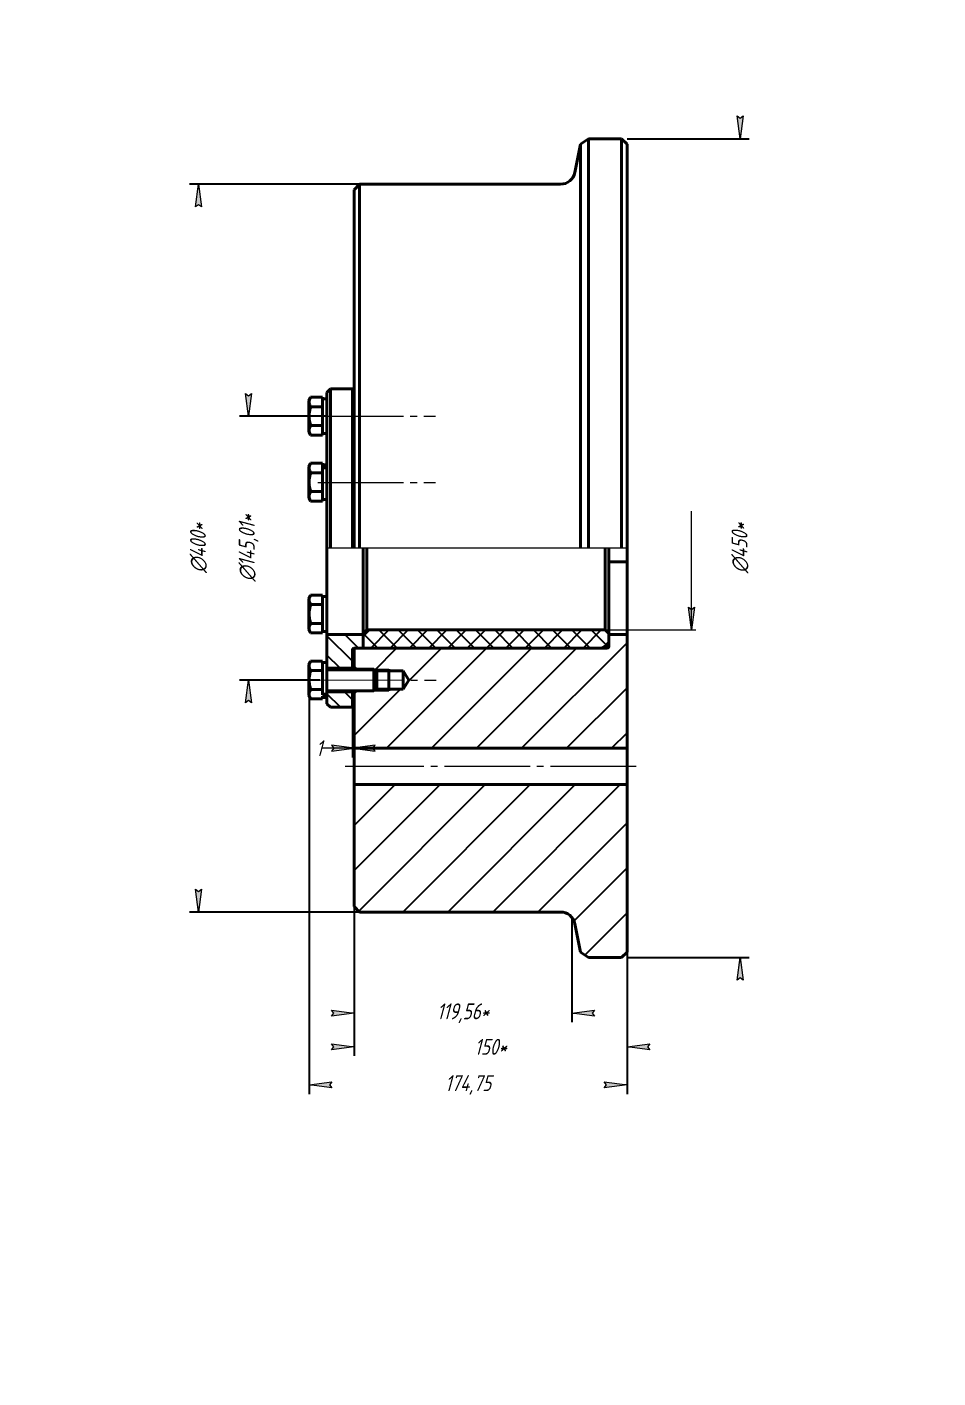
# Model space of a CAD drawing. Header units: millimetres. Extents: x 0 to 420, y 0 to 297.
# Drawn here: x 0 to 200.3, y 0 to 297 of the extents above; entities that cross this region are included whole.
import ezdxf

# ---------------------------------------------------------------- set-up
doc = ezdxf.new("R2010")
doc.units = ezdxf.units.MM
for name, pattern in [('K5LT_AXLED', [23.33904647827148, 18.83904647827148, -1.5, 1.5, -1.5]), ('K5LT_BASIC', [0]), ('K5LT_THIN', [0]), ('K5LT_THIN_INCLUDED_TO_HATCHING', [0])]:
    doc.linetypes.add(name, pattern=pattern)
doc.layers.add('Системный слой', color=7, linetype='Continuous')
doc.styles.add('KDIMTEXTSTYLE', font='GOST_AU.SHX', dxfattribs={"width": 0.96, "oblique": 15, "height": 5})
doc.dimstyles.new('KDIMSTYLE (0.40)', dxfattribs={"dimtxt": 5, "dimasz": 1, "dimexe": 2, "dimexo": 0.0625, "dimgap": 1, "dimtad": 1, "dimlfac": 2.5, "dimtxsty": 'KDIMTEXTSTYLE', "dimsah": 1, "dimcen": 0.09, "dimdle": 1, "dimadec": 0, "dimazin": 0, "dimtfac": 0.667, "dimtmove": 0, "dimatfit": 3, "dimfxl": 1, "dimtvp": 1, "dimtolj": 1, "dimtzin": 0, "dimarcsym": 0})

# ---------------------------------------------------------------- blocks, each defined once
blk = doc.blocks.new('U22')
at = {"layer": 'Системный слой', "color": 150, "linetype": 'K5LT_BASIC', "lineweight": 40, "true_color": 0x0080ff}
for p, q in [((64.93735611827287, 200.3589293764017), (64.93735611827287, 200.7280702112298)), ((64.93735611827287, 199.3918067641506), (64.93735611827287, 199.9557134316333)), ((64.93735611827287, 195.605983586987), (64.93735611827287, 198.2785104811454)), ((64.93735611827287, 193.1564238569026), (64.93735611827287, 194.4926873039818))]:
    blk.add_line(p, q, dxfattribs=at)
blk = doc.blocks.new('U23')
at = {"layer": 'Системный слой', "color": 150, "linetype": 'K5LT_BASIC', "lineweight": 40, "true_color": 0x0080ff}
for p, q in [((64.93735611827287, 213.8918067641506), (64.93735611827287, 215.2280702112298)), ((64.93735611827287, 210.105983586987), (64.93735611827287, 212.7785104811454)), ((64.93735611827287, 207.6564238569026), (64.93735611827287, 208.9926873039818))]:
    blk.add_line(p, q, dxfattribs=at)
blk = doc.blocks.new('U24')
at = {"layer": 'Системный слой', "color": 150, "linetype": 'K5LT_BASIC', "lineweight": 40, "true_color": 0x0080ff}
for p, q in [((64.93735611827287, 198.2785104811454), (64.93735611827287, 199.0207080031489)), ((64.93735611827287, 194.8637860649835), (64.93735611827287, 195.605983586987))]:
    blk.add_line(p, q, dxfattribs=at)
blk = doc.blocks.new('U25')
at = {"layer": 'Системный слой', "color": 150, "linetype": 'K5LT_BASIC', "lineweight": 40, "true_color": 0x0080ff}
for p, q in [((64.93735611827287, 194.4926873039818), (64.93735611827287, 194.8637860649835)), ((64.93735611827287, 192.7853250959009), (64.93735611827287, 193.1564238569026))]:
    blk.add_line(p, q, dxfattribs=at)
blk = doc.blocks.new('U26')
at = {"layer": 'Системный слой', "color": 150, "linetype": 'K5LT_BASIC', "lineweight": 40, "true_color": 0x0080ff}
for p, q in [((64.93735611827287, 200.7280702112298), (64.93735611827287, 201.0991689722315)), ((64.93735611827287, 199.9557134316333), (64.93735611827287, 200.3589293764017)), ((64.93735611827287, 199.0207080031489), (64.93735611827287, 199.3918067641506))]:
    blk.add_line(p, q, dxfattribs=at)
blk = doc.blocks.new('U27')
at = {"layer": 'Системный слой', "color": 150, "linetype": 'K5LT_BASIC', "lineweight": 40, "true_color": 0x0080ff}
for p, q in [((64.93735611827287, 208.9926873039818), (64.93735611827287, 209.3637860649836)), ((64.93735611827287, 207.2853250959009), (64.93735611827287, 207.6564238569026))]:
    blk.add_line(p, q, dxfattribs=at)
blk = doc.blocks.new('U28')
at = {"layer": 'Системный слой', "color": 150, "linetype": 'K5LT_BASIC', "lineweight": 40, "true_color": 0x0080ff}
for p, q in [((64.93735611827287, 215.2280702112298), (64.93735611827287, 215.5991689722315)), ((64.93735611827287, 213.5207080031489), (64.93735611827287, 213.8918067641506))]:
    blk.add_line(p, q, dxfattribs=at)
blk = doc.blocks.new('U29')
at = {"layer": 'Системный слой', "color": 150, "linetype": 'K5LT_BASIC', "lineweight": 40, "true_color": 0x0080ff}
for p, q in [((64.93735611827287, 212.7785104811454), (64.93735611827287, 213.5207080031489)), ((64.93735611827287, 209.3637860649836), (64.93735611827287, 210.105983586987))]:
    blk.add_line(p, q, dxfattribs=at)
blk = doc.blocks.new('U30')
at = {"layer": 'Системный слой', "color": 150, "linetype": 'K5LT_BASIC', "lineweight": 40, "true_color": 0x0080ff}
for p, q in [((64.93735611827286, 154.7785104811454), (64.93735611827286, 155.5207080031489)), ((64.93735611827286, 151.3637860649836), (64.93735611827286, 152.105983586987))]:
    blk.add_line(p, q, dxfattribs=at)
blk = doc.blocks.new('U31')
at = {"layer": 'Системный слой', "color": 150, "linetype": 'K5LT_BASIC', "lineweight": 40, "true_color": 0x0080ff}
for p, q in [((64.93735611827286, 157.2280702112298), (64.93735611827286, 157.5991689722315)), ((64.93735611827286, 155.5207080031489), (64.93735611827286, 155.8918067641506))]:
    blk.add_line(p, q, dxfattribs=at)
blk = doc.blocks.new('U32')
at = {"layer": 'Системный слой', "color": 150, "linetype": 'K5LT_BASIC', "lineweight": 40, "true_color": 0x0080ff}
for p, q in [((64.93735611827286, 150.9926873039818), (64.93735611827286, 151.3637860649836)), ((64.93735611827286, 149.2853250959009), (64.93735611827286, 149.6564238569026))]:
    blk.add_line(p, q, dxfattribs=at)
blk = doc.blocks.new('U33')
at = {"layer": 'Системный слой', "color": 150, "linetype": 'K5LT_BASIC', "lineweight": 40, "true_color": 0x0080ff}
for p, q in [((61.93735611827287, 156.8622470340662), (61.93735611827286, 155.1522470340662)), ((61.93735611827286, 155.1522470340662), (61.93735611827286, 150.0222470340662))]:
    blk.add_line(p, q, dxfattribs=at)
blk = doc.blocks.new('U34')
at = {"layer": 'Системный слой', "color": 150, "linetype": 'K5LT_BASIC', "lineweight": 40, "true_color": 0x0080ff}
for p, q in [((64.93735611827286, 170.3918067641506), (64.93735611827286, 171.7280702112298)), ((64.93735611827286, 166.605983586987), (64.93735611827286, 169.2785104811454)), ((64.93735611827286, 164.1564238569026), (64.93735611827286, 165.4926873039818))]:
    blk.add_line(p, q, dxfattribs=at)
blk = doc.blocks.new('U35')
at = {"layer": 'Системный слой', "color": 150, "linetype": 'K5LT_BASIC', "lineweight": 40, "true_color": 0x0080ff}
for p, q in [((65.93735611827287, 150.4287806364991), (65.93735611827287, 157.2822470340662)), ((65.93735611827287, 149.6022470340662), (65.93735611827287, 150.0255646917307))]:
    blk.add_line(p, q, dxfattribs=at)
blk = doc.blocks.new('U36')
at = {"layer": 'Системный слой', "color": 150, "linetype": 'K5LT_BASIC', "lineweight": 40, "true_color": 0x0080ff}
for p, q in [((64.93735611827286, 155.8918067641506), (64.93735611827286, 157.2280702112298)), ((64.93735611827286, 152.105983586987), (64.93735611827286, 154.7785104811454)), ((64.93735611827287, 150.2160417949794), (64.93735611827286, 150.9926873039818)), ((64.93735611827286, 149.6564238569026), (64.93735611827287, 149.8743332990243))]:
    blk.add_line(p, q, dxfattribs=at)
blk = doc.blocks.new('U37')
at = {"layer": 'Системный слой', "color": 150, "linetype": 'K5LT_BASIC', "lineweight": 40, "true_color": 0x0080ff}
for p, q in [((64.93735611827286, 171.7280702112298), (64.93735611827286, 172.0991689722315)), ((64.93735611827286, 170.0207080031489), (64.93735611827286, 170.3918067641506))]:
    blk.add_line(p, q, dxfattribs=at)
blk = doc.blocks.new('U38')
at = {"layer": 'Системный слой', "color": 150, "linetype": 'K5LT_BASIC', "lineweight": 40, "true_color": 0x0080ff}
for p, q in [((64.93735611827286, 165.4926873039818), (64.93735611827286, 165.8637860649836)), ((64.93735611827286, 163.7853250959009), (64.93735611827286, 164.1564238569026))]:
    blk.add_line(p, q, dxfattribs=at)
blk = doc.blocks.new('U39')
at = {"layer": 'Системный слой', "color": 150, "linetype": 'K5LT_BASIC', "lineweight": 40, "true_color": 0x0080ff}
for p, q in [((64.93735611827286, 169.2785104811454), (64.93735611827286, 170.0207080031489)), ((64.93735611827286, 165.8637860649836), (64.93735611827286, 166.605983586987))]:
    blk.add_line(p, q, dxfattribs=at)
blk = doc.blocks.new('U40')
at = {"layer": 'Системный слой', "color": 150, "linetype": 'K5LT_BASIC', "lineweight": 40, "true_color": 0x0080ff}
for p, q in [((61.93735611827286, 171.3622470340662), (61.93735611827286, 166.2322470340662)), ((61.93735611827286, 166.2322470340662), (61.93735611827286, 164.5222470340662))]:
    blk.add_line(p, q, dxfattribs=at)
blk = doc.blocks.new('U41')
at = {"layer": 'Системный слой', "color": 150, "linetype": 'K5LT_BASIC', "lineweight": 40, "true_color": 0x0080ff}
for p, q in [((71.93735611827287, 156.2422470340662), (71.93735611827287, 155.8422470340662)), ((71.93735611827287, 151.0422470340662), (71.93735611827287, 150.6422470340662))]:
    blk.add_line(p, q, dxfattribs=at)
blk = doc.blocks.new('U42')
at = {"layer": 'Системный слой', "color": 150, "linetype": 'K5LT_BASIC', "lineweight": 40, "true_color": 0x0080ff}
for p, q in [((71.53735611827287, 156.0422470340662), (71.53735611827287, 155.8422470340662)), ((71.53735611827287, 151.0422470340662), (71.53735611827287, 150.8422470340662))]:
    blk.add_line(p, q, dxfattribs=at)
blk = doc.blocks.new('KDIMARROW_01')
at = {"layer": 'Системный слой'}
blk.add_hatch(color=0, dxfattribs=at).paths.add_polyline_path([(-5, -0.6582624912261956), (0, 0), (-5, 0.658262491226197), (-4.5, 5.51091059616309e-16)])
at = {"layer": 'Системный слой', "color": 0, "linetype": 'K5LT_THIN', "lineweight": 18}
for p, q in [((-4.5, 5.51091059616309e-16), (-5, 0.658262491226197)), ((-5, 0.658262491226197), (0, 0)), ((0, 0), (-5, -0.6582624912261956)), ((-5, -0.6582624912261956), (-4.5, 5.51091059616309e-16)), ((0, 0), (-1, 0))]:
    blk.add_line(p, q, dxfattribs=at)
blk = doc.blocks.new('KDIMARROW_02')
at = {"layer": 'Системный слой'}
blk.add_hatch(color=0, dxfattribs=at).paths.add_polyline_path([(4.5, -5.51091059616309e-16), (5, 0.6582624912261956), (0, 0), (5, -0.658262491226197)])
at = {"layer": 'Системный слой', "color": 0, "linetype": 'K5LT_THIN', "lineweight": 18}
for p, q in [((0, 0), (-1, 0)), ((5, 0.6582624912261956), (0, 0)), ((0, 0), (5, -0.658262491226197)), ((0, 0), (7, -8.572527594031472e-16)), ((4.5, -5.51091059616309e-16), (5, 0.6582624912261956)), ((5, -0.658262491226197), (4.5, -5.51091059616309e-16))]:
    blk.add_line(p, q, dxfattribs=at)

msp = doc.modelspace()

# ---------------------------------------------------------------- hatches: boundary and pattern name
at = {"layer": 'Системный слой'}
msp.add_hatch(color=7, dxfattribs=at).paths.add_polyline_path([(146.0739040714928, 164.4422470340662), (146.732166562719, 169.4422470340662), (146.0739040714928, 168.9422470340662), (145.4156415802667, 169.4422470340662)])
h = msp.add_hatch(dxfattribs=at)
h.set_pattern_fill('', angle=135, style=0, pattern_type=0)
h.set_pattern_definition([(135, (0, 0), (-2.121320343559643, -2.121320343559642), [])])
h.paths.add_polyline_path([(65.93735611827287, 163.4422470340662), (65.93735611827287, 156.0422470340662), (71.53735611827287, 156.0422470340662), (71.53735611827287, 160.0422470340662), (71.65451340579826, 160.3250897465408), (71.93735611827287, 160.4422470340662), (73.93735611776064, 160.4422470340662), (73.93735611776064, 163.4422470340662)])
h.paths.add_polyline_path([(65.93735611827287, 150.8422470340662), (65.93735611827287, 148.2422470340662), (66.73735611827287, 147.4422470340662), (71.53735611827287, 147.4422470340662), (71.53735611827287, 150.8422470340662)])
h = msp.add_hatch(dxfattribs=at)
h.set_pattern_fill('', angle=45, style=0, pattern_type=0)
h.set_pattern_definition([(45, (0, 0), (-4.949747468305833, 4.949747468305833), [])])
h.paths.add_polyline_path([(130.7373561182729, 92.44224703411558), (131.9373561182729, 93.64224703411558), (131.9373561182729, 130.4422470340662), (71.93735611827287, 130.4422470340662), (71.93735611827287, 103.6422470340662), (73.13735611827286, 102.4422470340662), (117.3133567538279, 102.4422470340662), (118.6999150829292, 102.1262470340662), (119.8126281420329, 101.2406570340662), (120.4317351019662, 99.9603810590662), (120.4512149160288, 99.86981866655904), (121.7013898804573, 93.61894384494089), (123.466435096757, 92.44224703411558)])
h.paths.add_polyline_path([(76.61624223252286, 155.4633609198162), (82.73735611827287, 155.4633609198162), (83.95176385878982, 153.4422470340662), (82.73735611827287, 151.4211331483162), (76.61624223252286, 151.4211331483162), (76.23735611827286, 151.0422470340662), (72.33735611827287, 151.0422470340662), (71.93735611827287, 150.6422470340662), (71.93735611827287, 138.4422470340662), (131.9373561182728, 138.4422470340662), (131.9373561182729, 163.4422470340662), (127.9373561182729, 163.4422470340662), (127.9373561182729, 160.8422470340662), (127.8201988307475, 160.5594043215916), (127.5373561182729, 160.4422470340662), (71.93735611827287, 160.4422470340662), (71.93735611827287, 156.2422470340662), (72.33735611827287, 155.8422470340662), (76.23735611827286, 155.8422470340662)])
h = msp.add_hatch(dxfattribs=at)
h.set_pattern_fill('', angle=45, style=0, pattern_type=0)
h.set_pattern_definition([(45, (0, 0), (-2.121320343559643, 2.121320343559643), []), (135, (0, 0), (-2.121320343559643, -2.121320343559642), [])])
h.paths.add_polyline_path([(126.3373561182729, 160.4422470340662), (127.9373561182729, 161.3660074647696), (127.9373561182729, 163.6422470340662), (127.1373561182729, 164.4422470340662), (74.73735611827287, 164.4422470340662), (73.93735611827287, 163.6422470340662), (73.93735611827287, 160.4422470340662)])

# ---------------------------------------------------------------- linework, layer by layer
at = {"layer": 'Системный слой', "color": 150, "linetype": 'K5LT_BASIC', "lineweight": 40, "true_color": 0x0080ff}
for p, q in [((121.7013898804573, 271.2655502231916), (120.4512149160288, 265.0146754015734)), ((121.7013898804573, 271.2655502231916), (123.466435096757, 272.4422470340169)), ((121.7013898804573, 182.4422470340662), (121.7013898804573, 271.2655502231916)), ((130.7373561182729, 272.4422470340169), (123.466435096757, 272.4422470340169)), ((123.466435096757, 182.4422470340662), (123.466435096757, 272.4422470340169)), ((130.7373561182729, 182.4422470340662), (130.7373561182729, 272.4422470340169)), ((130.7373561182729, 272.4422470340169), (131.9373561182729, 271.2422470340168)), ((131.9373561182729, 182.4422470340662), (131.9373561182729, 271.2422470340168)), ((71.93735611827287, 261.2422470340662), (73.13735611827288, 262.4422470340662)), ((117.3133567538279, 262.4422470340662), (73.13735611827288, 262.4422470340662)), ((73.13735611827288, 182.4422470340662), (73.13735611827288, 262.4422470340662)), ((71.93735611827287, 182.4422470340662), (71.93735611827287, 261.2422470340662)), ((65.93735611827287, 216.6422470340662), (66.73735611827287, 217.4422470340662)), ((66.73735611827287, 217.4422470340662), (71.53735611827288, 217.4422470340662)), ((66.73735611827287, 217.4422470340662), (66.73735611827288, 182.4422470340662)), ((71.53735611827288, 217.4422470340662), (71.53735611827288, 182.4422470340662)), ((62.36281819764434, 215.5991689722315), (61.93735611827287, 214.8622470340662)), ((61.93735611827287, 214.8622470340662), (61.93735611827287, 208.0222470340662)), ((64.93735611827287, 215.5991689722315), (62.36281819764434, 215.5991689722315)), ((65.93735611827287, 215.2822470340662), (64.93735611827287, 215.2822470340662)), ((65.93735611827287, 216.6422470340662), (65.93735611827287, 182.4422470340662)), ((71.53735611827288, 213.8422470340662), (71.9373561182729, 213.8422470340662)), ((64.93735611827287, 213.5207080031489), (62.36281819764434, 213.5207080031489)), ((62.36281819764434, 207.2853250959009), (61.93735611827287, 208.0222470340662)), ((64.93735611827287, 209.3637860649836), (62.36281819764435, 209.3637860649836)), ((71.53735611827288, 209.0422470340662), (71.93735611827289, 209.0422470340662)), ((64.93735611827287, 207.2853250959009), (62.36281819764434, 207.2853250959009)), ((65.93735611827287, 207.6022470340662), (64.93735611827287, 207.6022470340662)), ((62.36281819764434, 201.0991689722315), (61.93735611827287, 200.3622470340662)), ((61.93735611827287, 200.3622470340662), (61.93735611827287, 193.5222470340662)), ((64.93735611827287, 201.0991689722315), (62.36281819764434, 201.0991689722315)), ((64.93735611827287, 199.0207080031489), (62.36281819764435, 199.0207080031489)), ((65.93735611827287, 200.7822470340662), (64.93735611827287, 200.7822470340662)), ((64.93735611827287, 200.3589293764017), (64.93735611827287, 199.9557134316333)), ((71.53735611827288, 199.3422470340662), (71.93735611827289, 199.3422470340662)), ((62.36281819764435, 192.7853250959009), (61.93735611827287, 193.5222470340662)), ((64.93735611827287, 194.8637860649835), (62.36281819764435, 194.8637860649835)), ((65.93735611827287, 193.1022470340662), (64.93735611827287, 193.1022470340662)), ((71.53735611827288, 194.5422470340662), (71.93735611827289, 194.5422470340662)), ((64.93735611827287, 192.7853250959009), (62.36281819764435, 192.7853250959009)), ((65.93735611827287, 182.4422470340662), (65.93735611827287, 163.4422470340662)), ((73.93735611827287, 163.6422470340662), (73.93735611776064, 182.4422470340662)), ((74.73735611827287, 164.4422470340662), (74.73735611827288, 182.4422470340662)), ((127.1373561182728, 164.4422470340662), (127.1373561182728, 182.4422470340662)), ((127.9373561182728, 163.6422470340662), (127.9373561182729, 182.4422470340662)), ((131.9373561182729, 182.4422470340662), (131.9373561182729, 179.4466440205262)), ((131.9373561182729, 179.4466440205262), (127.9373561182729, 179.4466440205262)), ((131.9373561182729, 179.4466440205262), (131.9373561182729, 163.4422470340662)), ((62.36281819764434, 172.0991689722315), (61.93735611827286, 171.3622470340662)), ((64.93735611827286, 172.0991689722315), (62.36281819764434, 172.0991689722315)), ((64.93735611827286, 170.0207080031489), (62.36281819764434, 170.0207080031489)), ((65.93735611827287, 171.7822470340662), (64.93735611827287, 171.7822470340662)), ((62.36281819764434, 163.7853250959009), (61.93735611827286, 164.5222470340662)), ((64.93735611827286, 165.8637860649836), (62.36281819764434, 165.8637860649836)), ((64.93735611827286, 163.7853250959009), (62.36281819764434, 163.7853250959009)), ((65.93735611827287, 164.1022470340662), (64.93735611827287, 164.1022470340662)), ((73.93735611776064, 163.4422470340662), (65.93735611827287, 163.4422470340662)), ((65.93735611827287, 157.2822470340662), (65.93735611827287, 163.4422470340662)), ((73.93735611827287, 163.6422470340662), (74.73735611827287, 164.4422470340662)), ((73.93735611827287, 163.6422470340662), (73.93735611801677, 160.4422470340662)), ((73.93735611776064, 163.4422470340662), (73.93735611801677, 160.4422470340662)), ((74.73735611827287, 164.4422470340662), (127.1373561182729, 164.4422470340662)), ((127.9373561182728, 163.6422470340662), (127.1373561182728, 164.4422470340662)), ((127.9373561182728, 163.6422470340662), (127.9373561182728, 161.3660074647696)), ((131.9373561182729, 163.4422470340662), (127.9373561182729, 163.4422470340662)), ((127.9373561182729, 163.4422470340662), (127.9373561182729, 160.8422470340662)), ((131.9373561182729, 163.4422470340662), (131.9373561182729, 138.4422470340662)), ((127.5373561182729, 160.4422470340662), (71.93735611827287, 160.4422470340662)), ((71.93735611827287, 156.2422470340662), (71.93735611827287, 160.4422470340662)), ((71.93735611827287, 160.4422470340662), (73.93735611801677, 160.4422470340662)), ((73.93735611801677, 160.4422470340662), (126.3373561182729, 160.4422470340662)), ((126.3373561182728, 160.4422470340662), (127.9373561182728, 161.3660074647696)), ((62.36281819764434, 157.5991689722315), (61.93735611827287, 156.8622470340662)), ((64.93735611827286, 157.5991689722315), (62.36281819764434, 157.5991689722315)), ((71.53735611827287, 160.0422470340662), (71.53735611827287, 156.0422470340662)), ((64.93735611827286, 155.5207080031489), (62.36281819764434, 155.5207080031489)), ((65.93735611827287, 157.2822470340662), (64.93735611827287, 157.2822470340662)), ((71.53735611827287, 156.0422470340662), (65.93735611827287, 156.0422470340662)), ((65.93735611827287, 155.8422470340662), (76.23735611827286, 155.8422470340662)), ((72.33735611827287, 155.8422470340662), (71.93735611827287, 156.2422470340662)), ((76.23735611827286, 155.8422470340662), (76.23735611827286, 151.0422470340662)), ((76.23735611827286, 155.8422470340662), (76.93735611827286, 155.1422470340662)), ((82.73735611827287, 155.4633609198162), (76.61624223252286, 155.4633609198162)), ((76.93735611827286, 155.1422470340662), (76.93735611827286, 151.7422470340662)), ((79.53735611827287, 155.7422470340662), (79.53735611827287, 155.8422471140662)), ((79.53735611827287, 155.4633609198162), (79.53735611827287, 155.8422471140662)), ((79.53735611827287, 155.4633609198162), (79.53735611827287, 151.4211331483162)), ((82.73735611827287, 155.4633609198162), (82.73735611827287, 151.4211331483162)), ((83.95176385878982, 153.4422470340662), (82.73735611827287, 155.4633609198162)), ((76.23735611827286, 151.0422470340662), (76.93735611827286, 151.7422470340662)), ((83.95176385878982, 153.4422470340662), (82.73735611827287, 151.4211331483162)), ((62.36281819764434, 149.2853250959009), (61.93735611827286, 150.0222470340662)), ((64.93735611827286, 151.3637860649836), (62.36281819764434, 151.3637860649836)), ((64.93735611827286, 149.2853250959009), (62.36281819764434, 149.2853250959009)), ((65.93735611827287, 149.6022470340662), (64.93735611827287, 149.6022470340662)), ((65.93735611827287, 151.0422470340662), (76.23735611827286, 151.0422470340662)), ((71.53735611827287, 150.8422470340662), (65.93735611827287, 150.8422470340662)), ((65.93735611827287, 150.4287806364991), (65.93735611827287, 150.0255646917307)), ((65.93735611827287, 148.2422470340662), (65.93735611827287, 149.6022470340662)), ((71.53735611827287, 150.8422470340662), (71.53735611827287, 147.4422470340662)), ((72.33735611827287, 151.0422470340662), (71.93735611827287, 150.6422470340662)), ((71.93735611827287, 138.4422470340662), (71.93735611827287, 150.6422470340662)), ((82.73735611827287, 151.4211331483162), (76.61624223252286, 151.4211331483162)), ((79.53735611827287, 151.0422469540662), (79.53735611827287, 151.4211331483162)), ((65.93735611827287, 148.2422470340662), (66.73735611827287, 147.4422470340662)), ((66.73735611827287, 147.4422470340662), (71.53735611827287, 147.4422470340662)), ((131.9373561182729, 138.4422470340662), (71.93735611827287, 138.4422470340662)), ((71.93735611827287, 138.4422470340662), (71.93735611827287, 130.4422470340662)), ((131.9373561182729, 138.4422470340662), (131.9373561182729, 130.4422470340662)), ((131.9373561182729, 130.4422470340662), (71.93735611827287, 130.4422470340662)), ((71.93735611827287, 103.6422470340662), (71.93735611827287, 130.4422470340662)), ((131.9373561182729, 130.4422470340662), (131.9373561182729, 93.64224703411558)), ((71.93735611827287, 103.6422470340662), (73.13735611827286, 102.4422470340662)), ((117.3133567538279, 102.4422470340662), (73.13735611827286, 102.4422470340662)), ((121.7013898804573, 93.61894384494089), (120.4512149160288, 99.86981866655904)), ((121.7013898804573, 93.61894384494089), (123.466435096757, 92.44224703411558)), ((130.7373561182729, 92.44224703411558), (123.466435096757, 92.44224703411558)), ((130.7373561182729, 92.44224703411558), (131.9373561182729, 93.64224703411558))]:
    msp.add_line(p, q, dxfattribs=at)
at = {"layer": 'Системный слой', "color": 30, "linetype": 'K5LT_AXLED', "lineweight": 18, "true_color": 0xff8000}
for p, q in [((63.9373563645331, 211.4487903040302), (89.83595361016081, 211.4359382238842)), ((63.9373563645331, 196.8475754720073), (89.83595361016081, 196.8347233918613)), ((64.03875862638493, 153.4541066219594), (89.93735587201265, 153.4412545418133)), ((133.9373561182729, 134.4422470340662), (69.93735611827287, 134.4422470340662))]:
    msp.add_line(p, q, dxfattribs=at)
at = {"layer": 'Системный слой', "color": 7, "linetype": 'K5LT_THIN', "lineweight": 18}
for p, q in [((71.53735611827288, 213.5716140953162), (71.93735611827289, 213.5716140953162)), ((71.53735611827288, 209.3128799728162), (71.93735611827289, 209.3128799728162)), ((71.53735611827288, 199.0716140953162), (71.93735611827289, 199.0716140953162)), ((71.53735611827288, 194.8128799728162), (71.93735611827289, 194.8128799728162)), ((146.0739040714928, 164.4422470340662), (146.0739040714928, 190.5449969539576)), ((146.0739040714928, 164.4422470340662), (145.4156415802667, 169.4422470340662)), ((145.4156415802667, 169.4422470340662), (146.0739040714928, 168.9422470340662)), ((146.0739040714928, 168.9422470340662), (146.732166562719, 169.4422470340662)), ((146.732166562719, 169.4422470340662), (146.0739040714928, 164.4422470340662)), ((127.1373561182728, 164.4422470340662), (147.0739040714928, 164.4422470340662)), ((65.93735611827287, 155.5716140953162), (76.23735611827286, 155.5716140953162)), ((72.33735611827287, 155.8422470340662), (79.53735611827287, 155.8422470340662)), ((76.23735611827286, 155.5716140953162), (76.50798905702287, 155.5716140953162)), ((65.93735611827287, 151.3128799728162), (76.23735611827286, 151.3128799728162)), ((72.33735611827287, 151.0422470340662), (79.53735611827287, 151.0422470340662)), ((76.23735611827286, 151.3128799728162), (76.50798905702287, 151.3128799728162))]:
    msp.add_line(p, q, dxfattribs=at)
at = {"layer": 'Системный слой', "color": 7, "linetype": 'K5LT_THIN_INCLUDED_TO_HATCHING', "lineweight": 18}
msp.add_line((131.9373561182729, 182.4422470340662), (65.93735611827287, 182.4422470340662), dxfattribs=at)
at = {"layer": 'Системный слой', "color": 150, "linetype": 'K5LT_BASIC', "lineweight": 40, "true_color": 0x0080ff}
for centre, radius, start, end in [((117.3133567538279, 265.6422470340662), 3.199999999999982, 269.9999999999998, 348.690067525055), ((71.93735611827287, 204.8422470340662), 0.3999999999999986, 179.9999999999996, 270), ((71.93735611827287, 160.0422470340662), 0.4, 90, 180), ((127.5373561182729, 160.8422470340662), 0.4, 270, 0), ((117.3133567538279, 99.24224703406618), 3.2, 11.30993247494515, 90.0000000000001)]:
    msp.add_arc(centre, radius, start, end, dxfattribs=at)
for centre, major_axis, ratio, start_param, end_param in [((64.41402457811604, 196.9422470340662), (-10.53060951857827, -2.119563824431232), 0.304069606016641, 4.506369385410039, 4.601639392959949), ((66.4606876584297, 196.9422470340662), (-10.53060951857827, -2.119563824431233), 0.3040696060166411, 4.700886945720733, 4.796156953270643), ((64.41402457811603, 153.4422470340662), (-10.53060951857827, -2.119563824431228), 0.3040696060166412, 1.55929429213094, 1.65456429968085), ((66.4606876584297, 153.4422470340662), (-10.53060951857827, -2.119563824431228), 0.3040696060166411, 1.364776731820246, 1.460046739370156)]:
    msp.add_ellipse(centre, major_axis=major_axis, ratio=ratio, start_param=start_param, end_param=end_param, dxfattribs=at)
for points, knots in [([(62.36281819764434, 215.5991689722315), (62.28618675238801, 215.4664393437613), (62.1993602865367, 215.2912138955165), (62.11864365118974, 215.0617213750742), (62.08156483397482, 214.9251516108323), (62.05592375120744, 214.7864760492364), (62.0426491260538, 214.658429388752), (62.03992466252643, 214.5342062705794), (62.04652310998025, 214.4159247411454), (62.06354273820812, 214.2838291260121), (62.09526031173318, 214.1369019902678), (62.16168165168569, 213.924651277677), (62.25264520278245, 213.7193989977617), (62.33464318591001, 213.5695087560971), (62.36281819764434, 213.5207080031489)], [0, 0, 0, 0, 2.94681015022989, 3.844332604173534, 4.968543839776156, 5.885195592208273, 6.813299341852746, 7.701429444496447, 8.533187410253202, 9.335775284304459, 10.52418436048236, 11.68484669192724, 13.91500354246549, 15, 15, 15, 15]), ([(62.36281819764434, 213.5207080031489), (62.32186499066946, 213.3788418559487), (62.2660081630149, 213.1693820491904), (62.18568930975517, 212.8178713139065), (62.12667657870471, 212.5049863810084), (62.0873897450055, 212.2155822394781), (62.06348562260973, 211.9817233189442), (62.04634889131891, 211.7448330510065), (62.0387583801247, 211.4531141297055), (62.04442762582014, 211.2107022959103), (62.05808801862488, 210.9642964208937), (62.08157941463433, 210.7057328340751), (62.13715361449687, 210.3110414950819), (62.22724964366211, 209.8627737486619), (62.31565154400597, 209.5271768194085), (62.36281819764435, 209.3637860649836)], [0, 0, 0, 0, 1.679816259509382, 2.464254306487725, 4.100621444452006, 5.299780095761532, 5.785161389545447, 6.773961859515495, 7.999819080752337, 9.102066570937081, 9.53045066201111, 10.80659157177651, 12.05516694941362, 14.06256115288098, 16, 16, 16, 16]), ([(62.36281819764435, 209.3637860649836), (62.28618675232913, 209.231056436521), (62.19936029042125, 209.05583098796), (62.11864364261866, 208.8263384685439), (62.08065788416511, 208.6864281604774), (62.05543425962211, 208.5477279245262), (62.04257535610101, 208.4196746933959), (62.03992460548739, 208.2988233676991), (62.0465231385984, 208.1805418334057), (62.06354272805937, 208.0484462187032), (62.09580074173115, 207.8990156256686), (62.17853577278881, 207.6365093437653), (62.27812501107755, 207.4320180274735), (62.36281819764434, 207.2853250959009)], [0, 0, 0, 0, 2.750356140215154, 3.588043763896072, 4.637307583792029, 5.559931528948781, 6.359079385730343, 7.188000814864472, 7.964308249570761, 8.71339026535183, 9.822572069784396, 10.95597726234724, 14, 14, 14, 14]), ([(62.36281819764434, 201.0991689722315), (62.28618675232909, 200.966439343769), (62.19936029042131, 200.7912138952078), (62.11864364261859, 200.561721375792), (62.08065788416512, 200.4218110677253), (62.05543425962212, 200.2831108317742), (62.04257535610103, 200.1550576006439), (62.03992460548739, 200.0342062749471), (62.0465231385984, 199.9159247406537), (62.06354272805931, 199.783829125951), (62.09580074173104, 199.634398532916), (62.1785357727889, 199.3718922510139), (62.27812501107757, 199.1674009347216), (62.36281819764435, 199.0207080031489)], [0, 0, 0, 0, 2.750356140215089, 3.588043763895977, 4.637307583791912, 5.559931528948574, 6.359079385730198, 7.188000814864315, 7.964308249570586, 8.713390265351695, 9.822572069784293, 10.95597726234724, 14, 14, 14, 14]), ([(62.36281819764435, 199.0207080031489), (62.32186499066945, 198.8788418559487), (62.26600816301489, 198.6693820491904), (62.18568930975518, 198.3178713139066), (62.12667657870472, 198.0049863810085), (62.08738974500551, 197.7155822394782), (62.06348562260973, 197.4817233189442), (62.04634889131892, 197.2448330510065), (62.0387583801247, 196.9531141297056), (62.04442762582015, 196.7107022959103), (62.05808801862487, 196.4642964208937), (62.08157941463433, 196.2057328340752), (62.13715361449687, 195.811041495082), (62.22724964366208, 195.362773748662), (62.31565154400598, 195.0271768194085), (62.36281819764435, 194.8637860649835)], [0, 0, 0, 0, 1.679816259509282, 2.464254306487567, 4.10062144445177, 5.299780095761233, 5.785161389545137, 6.773961859515165, 7.999819080752337, 9.102066570936751, 9.530450662010795, 10.80659157177624, 12.0551669494134, 14.06256115288084, 16, 16, 16, 16]), ([(62.36281819764435, 194.8637860649835), (62.28618675238806, 194.7310564365132), (62.19936028653668, 194.5558309882685), (62.11864365118973, 194.3263384678262), (62.08156483397482, 194.1897687035843), (62.05592375120742, 194.0510931419884), (62.04264912605382, 193.9230464815039), (62.03992466252644, 193.7988233633314), (62.04652310998026, 193.6805418338974), (62.06354273820813, 193.5484462187641), (62.09526031173318, 193.4015190830198), (62.16168165168573, 193.189268370429), (62.25264520278247, 192.9840160905136), (62.33464318591001, 192.8341258488492), (62.36281819764435, 192.7853250959009)], [0, 0, 0, 0, 2.946810150230066, 3.844332604173756, 4.968543839776436, 5.885195592208572, 6.813299341853056, 7.701429444496764, 8.533187410253513, 9.335775284304729, 10.52418436048261, 11.68484669192744, 13.91500354246559, 15, 15, 15, 15]), ([(62.36281819764434, 172.0991689722315), (62.2861867523291, 171.9664393437689), (62.19936029042128, 171.7912138952078), (62.11864364261861, 171.561721375792), (62.08065788416511, 171.4218110677253), (62.0554342596221, 171.2831108317742), (62.042575356101, 171.1550576006439), (62.03992460548739, 171.0342062749471), (62.04652313859838, 170.9159247406536), (62.06354272805931, 170.7838291259509), (62.09580074173103, 170.6343985329157), (62.17853577278893, 170.3718922510141), (62.27812501107745, 170.1674009347217), (62.36281819764434, 170.0207080031489)], [0, 0, 0, 0, 2.750356140215154, 3.588043763896072, 4.637307583792029, 5.559931528948781, 6.359079385730343, 7.188000814864472, 7.964308249570761, 8.71339026535183, 9.822572069784396, 10.95597726234724, 14, 14, 14, 14]), ([(62.36281819764434, 170.0207080031489), (62.3218649906695, 169.8788418559488), (62.26600816301498, 169.6693820491907), (62.18568930975532, 169.3178713139072), (62.12667657870487, 169.0049863810094), (62.08738974500565, 168.7155822394794), (62.06348562260984, 168.4817233189456), (62.04634889131893, 168.2448330510075), (62.03875838012471, 167.9531141297066), (62.04442762582011, 167.7107022959113), (62.05808801862475, 167.4642964208951), (62.08157941463419, 167.2057328340764), (62.13715361449667, 166.8110414950829), (62.22724964366195, 166.3627737486624), (62.31565154400591, 166.0271768194087), (62.36281819764434, 165.8637860649836)], [0, 0, 0, 0, 1.679816259507717, 2.464254306485221, 4.100621444447908, 5.299780095756523, 5.785161389540188, 6.773961859509841, 7.99981908075234, 9.102066570931393, 9.530450662005592, 10.80659157177161, 12.05516694940953, 14.06256115287871, 16, 16, 16, 16]), ([(62.36281819764434, 165.8637860649836), (62.2861867523881, 165.7310564365133), (62.19936028653682, 165.5558309882688), (62.11864365118988, 165.3263384678267), (62.08156483397494, 165.1897687035849), (62.05592375120752, 165.0510931419891), (62.04264912605385, 164.9230464815046), (62.03992466252641, 164.7988233633321), (62.04652310998017, 164.6805418338981), (62.063542738208, 164.5484462187648), (62.09526031173303, 164.4015190830204), (62.16168165168553, 164.1892683704294), (62.25264520278232, 163.9840160905139), (62.33464318590997, 163.8341258488492), (62.36281819764434, 163.7853250959009)], [0, 0, 0, 0, 2.946810150227176, 3.844332604170058, 4.968543839771929, 5.885195592203591, 6.813299341847782, 7.701429444491454, 8.533187410248372, 9.33577528429992, 10.5241843604784, 11.68484669192403, 13.91500354246434, 15, 15, 15, 15]), ([(62.36281819764434, 157.5991689722315), (62.28618675238812, 157.4664393437612), (62.19936028653682, 157.2912138955168), (62.11864365118989, 157.0617213750747), (62.08156483397495, 156.9251516108329), (62.05592375120753, 156.7864760492371), (62.04264912605385, 156.6584293887526), (62.03992466252642, 156.5342062705801), (62.04652310998018, 156.4159247411461), (62.06354273820801, 156.2838291260128), (62.09526031173301, 156.1369019902684), (62.16168165168556, 155.9246512776774), (62.25264520278234, 155.7193989977618), (62.33464318590998, 155.5695087560972), (62.36281819764434, 155.5207080031489)], [0, 0, 0, 0, 2.946810150227057, 3.844332604169913, 4.96854383977174, 5.885195592203408, 6.81329934184762, 7.701429444491247, 8.53318741024818, 9.335775284299743, 10.52418436047824, 11.6848466919239, 13.9150035424643, 15, 15, 15, 15]), ([(62.36281819764434, 155.5207080031489), (62.3218649906695, 155.3788418559488), (62.26600816301497, 155.1693820491907), (62.1856893097553, 154.8178713139072), (62.12667657870488, 154.5049863810094), (62.08738974500564, 154.2155822394793), (62.06348562260983, 153.9817233189455), (62.04634889131895, 153.7448330510074), (62.0387583801247, 153.4531141297065), (62.04442762582011, 153.2107022959113), (62.05808801862476, 152.964296420895), (62.08157941463417, 152.7057328340763), (62.13715361449671, 152.3110414950829), (62.22724964366193, 151.8627737486624), (62.31565154400592, 151.5271768194087), (62.36281819764434, 151.3637860649836)], [0, 0, 0, 0, 1.679816259507788, 2.464254306485335, 4.100621444448063, 5.299780095756725, 5.785161389540383, 6.773961859509995, 7.999819080752337, 9.102066570931598, 9.530450662005794, 10.80659157177178, 12.05516694940969, 14.06256115287881, 16, 16, 16, 16]), ([(62.36281819764434, 151.3637860649836), (62.28618675232913, 151.2310564365209), (62.19936029042129, 151.0558309879599), (62.11864364261861, 150.8263384685441), (62.08065788416512, 150.6864281604773), (62.0554342596221, 150.5477279245262), (62.04257535610101, 150.4196746933959), (62.03992460548739, 150.2988233676992), (62.04652313859839, 150.1805418334056), (62.0635427280593, 150.0484462187028), (62.09580074173103, 149.8990156256674), (62.17853577278897, 149.6365093437666), (62.27812501107757, 149.4320180274738), (62.36281819764434, 149.2853250959009)], [0, 0, 0, 0, 2.750356140215089, 3.588043763895977, 4.637307583791912, 5.559931528948574, 6.359079385730198, 7.188000814864315, 7.964308249570586, 8.713390265351695, 9.822572069784293, 10.95597726234724, 14, 14, 14, 14])]:
    msp.add_open_spline(points, degree=3, knots=knots, dxfattribs=at)

# ---------------------------------------------------------------- block references
at = {"layer": 'Системный слой'}
for name in ['U28', 'U23', 'U29', 'U27', 'U26', 'U22', 'U24', 'U25', 'U40', 'U37', 'U34', 'U39', 'U38', 'U31', 'U33', 'U36', 'U30', 'U35', 'U42', 'U41', 'U32']:
    msp.add_blockref(name, (0, 0), dxfattribs=at)

# ---------------------------------------------------------------- dimensions: what is measured, and where the dimension line sits
at = {"layer": 'Системный слой', "color": 7}
for base, p1, p2, location, override in [((156.7737632621017, 92.44224703411555), (131.9373561182729, 272.4422470340169), (131.9373561182729, 92.44224703411555), (156.7737632621017, 182.4422470340662), {"dimexo": 0, "dimpost": '\\H3.5;\\W0.965;\\Q15;∅<>\\H3.5;\\W0.965;\\Q15;\\Q15;\\H3.5;\\W0.965;\\Q15;\\Q15;*\\Q15;', "dimblk1": 'KDIMARROW_01', "dimblk2": 'KDIMARROW_01', "dimse1": 0, "dimse2": 0, "dimclrt": 7, "dimtolj": 1}), ((37.69710982388371, 262.4422470340662), (73.13735611827286, 102.4422470340662), (73.13735611827288, 262.4422470340662), (37.69710982388369, 182.4422470340662), {"dimexo": 0, "dimpost": '\\H3.5;\\W0.965;\\Q15;∅<>\\H3.5;\\W0.965;\\Q15;\\Q15;\\H3.5;\\W0.965;\\Q15;\\Q15;*\\Q15;', "dimblk1": 'KDIMARROW_01', "dimblk2": 'KDIMARROW_01', "dimse1": 0, "dimse2": 0, "dimclrt": 7, "dimtolj": 1}), ((48.71562748766019, 153.4422470340662), (65.93735611827287, 211.4477978117773), (64.41402457811603, 153.4422470340662), (48.71562748766019, 182.4450224229218), {"dimexo": 0, "dimpost": '\\H3.5;\\W0.965;\\Q15;\\Q15;\\H3.5;\\W0.965;\\Q15;∅<>\\H3.5;\\W0.965;\\Q15;\\Q15;\\H3.5;\\W0.965;\\Q15;\\Q15;*\\Q15;', "dimblk1": 'KDIMARROW_01', "dimblk2": 'KDIMARROW_01', "dimse1": 0, "dimse2": 0, "dimclrt": 7, "dimtolj": 1})]:
    msp.add_linear_dim(base=base, p1=p1, p2=p2, angle=90, location=location, dimstyle='KDIMSTYLE (0.40)', override=override, dxfattribs=at).render()
for base, p1, p2, location, override in [((131.9373561182728, 64.41239094114684), (62.0387583801247, 153.4531141297065), (131.9373561182729, 138.4422470340662), (96.98805724919876, 64.41239094114687), {"dimexo": 0, "dimpost": '\\H3.5;\\W0.965;\\Q15;<>', "dimblk1": 'KDIMARROW_01', "dimblk2": 'KDIMARROW_01', "dimse1": 0, "dimse2": 0, "dimclrt": 7, "dimtolj": 1}), ((71.93735611827287, 138.4422470340662), (71.53735611827287, 147.4422470340662), (71.93735611827287, 138.4422470340662), (64.20582495124248, 138.4422470340662), {"dimexo": 0, "dimpost": '\\H3.5;\\W0.965;\\Q15;<>', "dimblk1": 'KDIMARROW_02', "dimblk2": 'KDIMARROW_02', "dimse1": 0, "dimse2": 0, "dimclrt": 7, "dimtolj": 1}), ((71.93735611827287, 72.80426272181919), (131.9373561182729, 92.44224703411558), (71.93735611827287, 103.6422470340662), (101.9373561182729, 72.80426272181919), {"dimexo": 0, "dimpost": '\\H3.5;\\W0.965;\\Q15;<>\\H3.5;\\W0.965;\\Q15;\\Q15;*', "dimblk1": 'KDIMARROW_01', "dimblk2": 'KDIMARROW_01', "dimse1": 0, "dimse2": 0, "dimclrt": 7, "dimtolj": 1}), ((71.93735611827287, 80.1941199615157), (119.7620828718545, 101.3022811111859), (71.93735611827287, 103.6422470340662), (95.84971949506367, 80.1941199615157), {"dimexo": 0, "dimpost": '\\H3.5;\\W0.965;\\Q15;\\Q15;\\H3.5;\\W0.965;\\Q15;<>\\H3.5;\\W0.965;\\Q15;\\Q15;\\H3.5;\\W0.965;\\Q15;\\Q15;*\\Q15;', "dimblk1": 'KDIMARROW_01', "dimblk2": 'KDIMARROW_01', "dimse1": 0, "dimse2": 0, "dimclrt": 7, "dimtolj": 1})]:
    msp.add_linear_dim(base=base, p1=p1, p2=p2, location=location, dimstyle='KDIMSTYLE (0.40)', override=override, dxfattribs=at).render()

doc.saveas('drawing.dxf')
